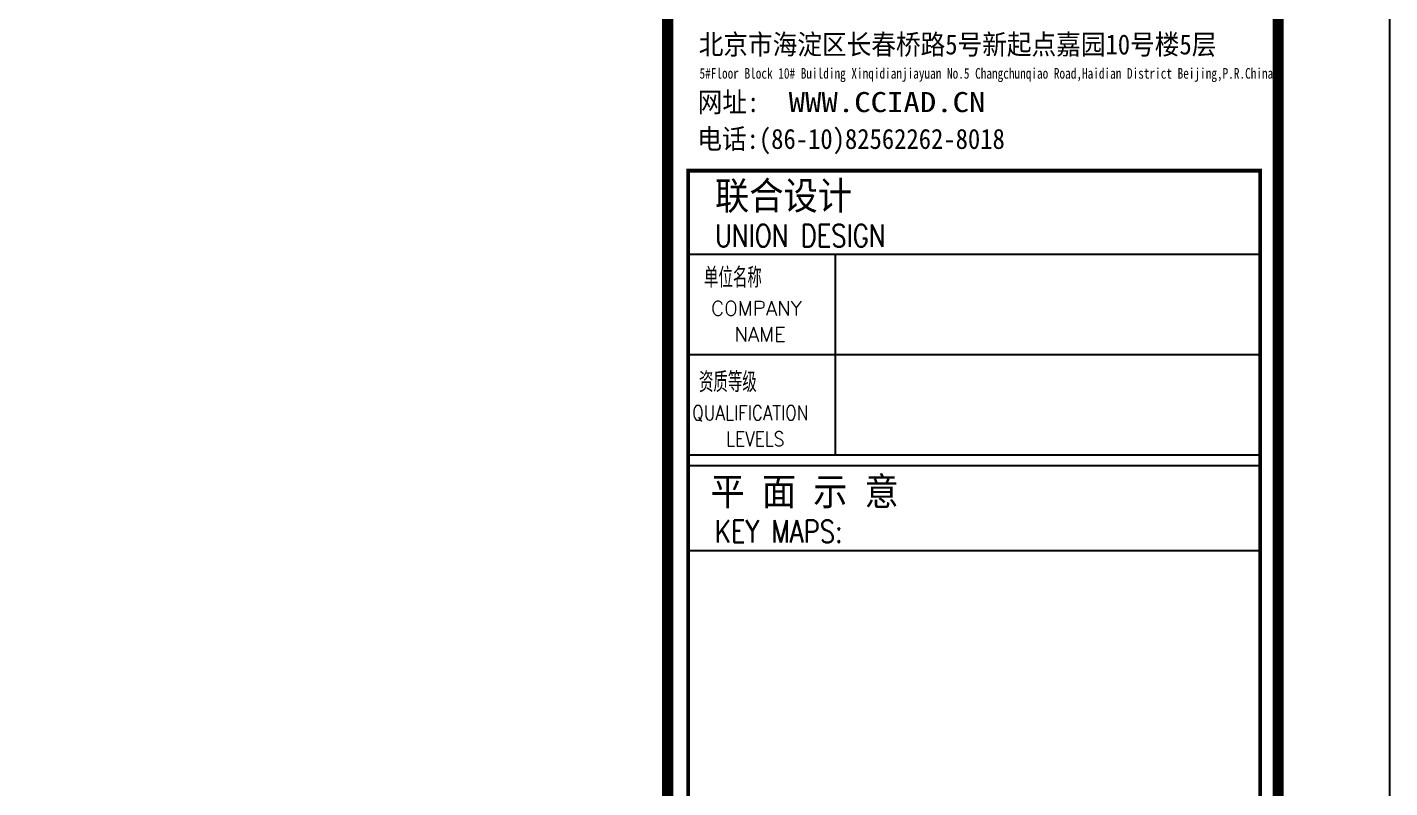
# Model space of a CAD drawing. Header units: inches. Extents: x 0 to 508000, y 0 to 738838.
# Drawn here: x 235089 to 247300, y 382589 to 389408 of the extents above; entities that cross this region are included whole.
import ezdxf

# ---------------------------------------------------------------- set-up
doc = ezdxf.new("R2010")
doc.units = ezdxf.units.IN
doc.header["$LTSCALE"] = 1000
doc.header["$MEASUREMENT"] = 0
doc.layers.add('TK', color=7, linetype='Continuous', true_color=0xffffff)
doc.layers.add('ZG-图框层', color=4, linetype='Continuous', true_color=0x00ffff)
doc.styles.add('CCIAD-图框(地址栏)', font='SimHei', dxfattribs={"height": 0.2, "bigfont": 'gbcbig.shx'})
doc.styles.add('CCIAD-图框(标题项)', font='simhei.ttf', dxfattribs={"height": 0.2, "bigfont": 'gbcbig.shx'})
doc.styles.add('CCIAD-图框(版权说明)', font='SIMPLEX.shx', dxfattribs={"height": 0.2, "bigfont": 'gbcbig.shx'})
doc.styles.add('基本字体', font='simplex.shx', dxfattribs={"height": 0.2, "bigfont": 'gbcbig.shx'})

# ---------------------------------------------------------------- blocks, each defined once
blk = doc.blocks.new('DAnoyomous24391')
at = {"layer": 'TK', "style": '基本字体'}
blk.add_text('资质等级', height=180, dxfattribs=at).set_placement((241109, 386136))
at = {"layer": 'TK', "style": '基本字体', "width": 0.85}
for s, p in [('QUALIFICATION', (241048, 385886)), ('LEVELS', (241353, 385652))]:
    blk.add_text(s, height=130, dxfattribs=at).set_placement(p)
blk = doc.blocks.new('DAnoyomous24398')
at = {"layer": 'TK', "style": '基本字体'}
for s, height, p in [('单位名称', 180, (241154, 387073)), ('COMPANY', 130, (241218, 386823)), ('NAME', 130, (241425, 386589))]:
    blk.add_text(s, height=height, dxfattribs=at).set_placement(p)
blk = doc.blocks.new('DAnoyomous24420')
at = {"layer": 'TK', "style": 'CCIAD-图框(地址栏)'}
for s, height, width, p in [('北京市海淀区长春桥路5号新起点嘉园10号楼5层', 180, 0.9, (241107, 389164)), ('5#Floor Block 10# Building Xinqidianjiayuan No.5 Changchunqiao Road,Haidian District Beijing,P.R.China', 95, 0.78, (241114, 388947)), ('网址:', 180, 0.9, (241098, 388647)), ('WWW.CCIAD.CN', 180, 1.2, (241913, 388647)), ('电话:(86-10)82562262-8018', 180, 0.9, (241094, 388317))]:
    blk.add_text(s, height=height, dxfattribs=dict(at, width=width)).set_placement(p)

msp = doc.modelspace()

# ---------------------------------------------------------------- linework, layer by layer
at = {"layer": 'TK', "lineweight": -3}
for p, q in [((246139, 387371), (241012, 387371)), ((242329, 387371), (242329, 385571)), ((246139, 386471), (241012, 386471)), ((246139, 385571), (241012, 385571))]:
    msp.add_line(p, q, dxfattribs=at)
at = {"layer": 'TK', "lineweight": -3, "const_width": 100}
msp.add_lwpolyline([(240829, 313484), (240829, 395538)], dxfattribs=at)
at = {"layer": 'TK', "lineweight": -3}
for points in [[(240829, 313484), (246300, 313484), (246300, 395538)], [(241012, 388122), (246139, 388122)], [(241012, 385479), (246139, 385479)], [(241012, 384715), (246139, 384715)]]:
    msp.add_lwpolyline(points, dxfattribs=at)
at = {"layer": 'TK', "lineweight": -3, "const_width": 34.7}
msp.add_lwpolyline([(241012, 388122), (246139, 388122), (246139, 331432), (241012, 331432)], close=True, dxfattribs=at)
at = {"layer": 'ZG-图框层', "lineweight": -3}
msp.add_lwpolyline([(113500, 396538), (113500, 312438), (247300, 312438), (247300, 396538)], close=True, dxfattribs=at)
at = {"layer": 'ZG-图框层', "lineweight": -3, "const_width": 100}
msp.add_lwpolyline([(116000, 313484), (116000, 395538), (246300, 395538), (246300, 313484)], close=True, dxfattribs=at)

# ---------------------------------------------------------------- block references
at = {"layer": 'TK'}
for name in ['DAnoyomous24420', 'DAnoyomous24398', 'DAnoyomous24391']:
    msp.add_blockref(name, (0, 0), dxfattribs=at)

# ---------------------------------------------------------------- texts
for s, height, style, width, p in [('联合设计', 250, 'CCIAD-图框(标题项)', 0.9, (241253, 387773)), ('UNION DESIGN', 200, 'CCIAD-图框(版权说明)', 0.8, (241253, 387439)), ('平 面 示 意', 250, 'CCIAD-图框(标题项)', 0.9, (241213, 385121)), ('KEY MAPS:', 200, 'CCIAD-图框(版权说明)', 0.8, (241252, 384787))]:
    msp.add_text(s, height=height, dxfattribs=dict(at, style=style, width=width)).set_placement(p)

doc.saveas('drawing.dxf')
